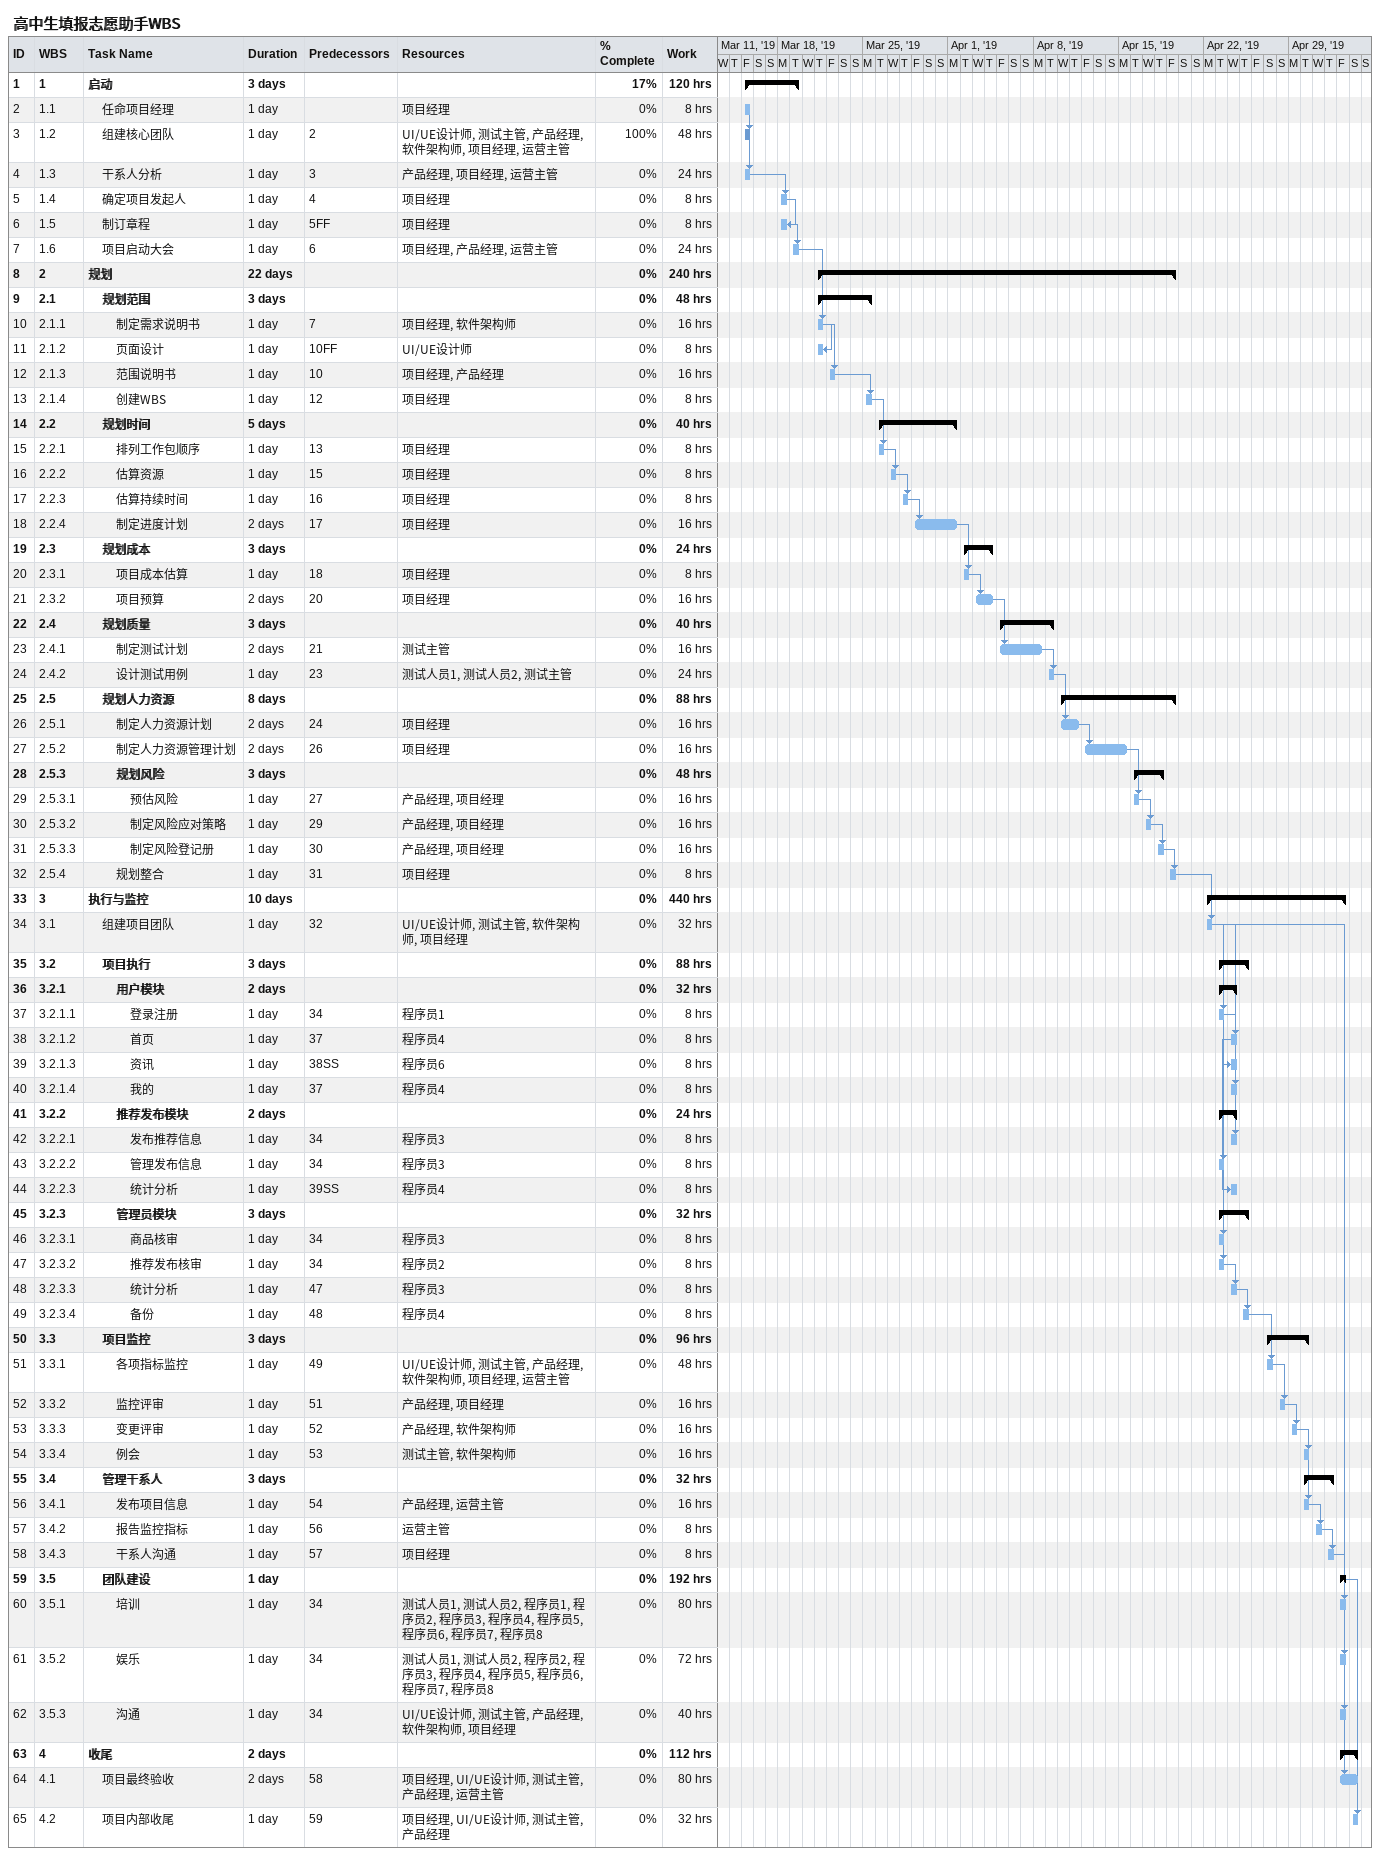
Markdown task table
高中生填报志愿助手WBS

| ID | WBS | Task | Duration | Start | Finish | Predecessors | Resources | % complete | Work (h) |
|---|---|---|---|---|---|---|---|---|---|
| 1 | 1 | **启动** | 3d | 2019-03-15 | 2019-03-19 |  |  | 17 | 120 |
| 2 | 1.1 | 任命项目经理 | 1d | 2019-03-15 | 2019-03-15 |  | 项目经理 | 0 | 8 |
| 3 | 1.2 | 组建核心团队 | 1d | 2019-03-15 | 2019-03-15 | 2 | UI/UE设计师, 测试主管, 产品经理, 软件架构师, 项目经理, 运营主管 | 100 | 48 |
| 4 | 1.3 | 干系人分析 | 1d | 2019-03-15 | 2019-03-15 | 3 | 产品经理, 项目经理, 运营主管 | 0 | 24 |
| 5 | 1.4 | 确定项目发起人 | 1d | 2019-03-18 | 2019-03-18 | 4 | 项目经理 | 0 | 8 |
| 6 | 1.5 | 制订章程 | 1d | 2019-03-18 | 2019-03-18 | 5FF | 项目经理 | 0 | 8 |
| 7 | 1.6 | 项目启动大会 | 1d | 2019-03-19 | 2019-03-19 | 6 | 项目经理, 产品经理, 运营主管 | 0 | 24 |
| 8 | 2 | **规划** | 22d | 2019-03-21 | 2019-04-19 |  |  | 0 | 240 |
| 9 | 2.1 | **规划范围** | 3d | 2019-03-21 | 2019-03-25 |  |  | 0 | 48 |
| 10 | 2.1.1 | 制定需求说明书 | 1d | 2019-03-21 | 2019-03-21 | 7 | 项目经理, 软件架构师 | 0 | 16 |
| 11 | 2.1.2 | 页面设计 | 1d | 2019-03-21 | 2019-03-21 | 10FF | UI/UE设计师 | 0 | 8 |
| 12 | 2.1.3 | 范围说明书 | 1d | 2019-03-22 | 2019-03-22 | 10 | 项目经理, 产品经理 | 0 | 16 |
| 13 | 2.1.4 | 创建WBS | 1d | 2019-03-25 | 2019-03-25 | 12 | 项目经理 | 0 | 8 |
| 14 | 2.2 | **规划时间** | 5d | 2019-03-26 | 2019-04-01 |  |  | 0 | 40 |
| 15 | 2.2.1 | 排列工作包顺序 | 1d | 2019-03-26 | 2019-03-26 | 13 | 项目经理 | 0 | 8 |
| 16 | 2.2.2 | 估算资源 | 1d | 2019-03-27 | 2019-03-27 | 15 | 项目经理 | 0 | 8 |
| 17 | 2.2.3 | 估算持续时间 | 1d | 2019-03-28 | 2019-03-28 | 16 | 项目经理 | 0 | 8 |
| 18 | 2.2.4 | 制定进度计划 | 2d | 2019-03-29 | 2019-04-01 | 17 | 项目经理 | 0 | 16 |
| 19 | 2.3 | **规划成本** | 3d | 2019-04-02 | 2019-04-04 |  |  | 0 | 24 |
| 20 | 2.3.1 | 项目成本估算 | 1d | 2019-04-02 | 2019-04-02 | 18 | 项目经理 | 0 | 8 |
| 21 | 2.3.2 | 项目预算 | 2d | 2019-04-03 | 2019-04-04 | 20 | 项目经理 | 0 | 16 |
| 22 | 2.4 | **规划质量** | 3d | 2019-04-05 | 2019-04-09 |  |  | 0 | 40 |
| 23 | 2.4.1 | 制定测试计划 | 2d | 2019-04-05 | 2019-04-08 | 21 | 测试主管 | 0 | 16 |
| 24 | 2.4.2 | 设计测试用例 | 1d | 2019-04-09 | 2019-04-09 | 23 | 测试人员1, 测试人员2, 测试主管 | 0 | 24 |
| 25 | 2.5 | **规划人力资源** | 8d | 2019-04-10 | 2019-04-19 |  |  | 0 | 88 |
| 26 | 2.5.1 | 制定人力资源计划 | 2d | 2019-04-10 | 2019-04-11 | 24 | 项目经理 | 0 | 16 |
| 27 | 2.5.2 | 制定人力资源管理计划 | 2d | 2019-04-12 | 2019-04-15 | 26 | 项目经理 | 0 | 16 |
| 28 | 2.5.3 | **规划风险** | 3d | 2019-04-16 | 2019-04-18 |  |  | 0 | 48 |
| 29 | 2.5.3.1 | 预估风险 | 1d | 2019-04-16 | 2019-04-16 | 27 | 产品经理, 项目经理 | 0 | 16 |
| 30 | 2.5.3.2 | 制定风险应对策略 | 1d | 2019-04-17 | 2019-04-17 | 29 | 产品经理, 项目经理 | 0 | 16 |
| 31 | 2.5.3.3 | 制定风险登记册 | 1d | 2019-04-18 | 2019-04-18 | 30 | 产品经理, 项目经理 | 0 | 16 |
| 32 | 2.5.4 | 规划整合 | 1d | 2019-04-19 | 2019-04-19 | 31 | 项目经理 | 0 | 8 |
| 33 | 3 | **执行与监控** | 10d | 2019-04-22 | 2019-05-03 |  |  | 0 | 440 |
| 34 | 3.1 | 组建项目团队 | 1d | 2019-04-22 | 2019-04-22 | 32 | UI/UE设计师, 测试主管, 软件架构师, 项目经理 | 0 | 32 |
| 35 | 3.2 | **项目执行** | 3d | 2019-04-23 | 2019-04-25 |  |  | 0 | 88 |
| 36 | 3.2.1 | **用户模块** | 2d | 2019-04-23 | 2019-04-24 |  |  | 0 | 32 |
| 37 | 3.2.1.1 | 登录注册 | 1d | 2019-04-23 | 2019-04-23 | 34 | 程序员1 | 0 | 8 |
| 38 | 3.2.1.2 | 首页 | 1d | 2019-04-24 | 2019-04-24 | 37 | 程序员4 | 0 | 8 |
| 39 | 3.2.1.3 | 资讯 | 1d | 2019-04-24 | 2019-04-24 | 38SS | 程序员6 | 0 | 8 |
| 40 | 3.2.1.4 | 我的 | 1d | 2019-04-24 | 2019-04-24 | 37 | 程序员4 | 0 | 8 |
| 41 | 3.2.2 | **推荐发布模块** | 2d | 2019-04-23 | 2019-04-24 |  |  | 0 | 24 |
| 42 | 3.2.2.1 | 发布推荐信息 | 1d | 2019-04-24 | 2019-04-24 | 34 | 程序员3 | 0 | 8 |
| 43 | 3.2.2.2 | 管理发布信息 | 1d | 2019-04-23 | 2019-04-23 | 34 | 程序员3 | 0 | 8 |
| 44 | 3.2.2.3 | 统计分析 | 1d | 2019-04-24 | 2019-04-24 | 39SS | 程序员4 | 0 | 8 |
| 45 | 3.2.3 | **管理员模块** | 3d | 2019-04-23 | 2019-04-25 |  |  | 0 | 32 |
| 46 | 3.2.3.1 | 商品核审 | 1d | 2019-04-23 | 2019-04-23 | 34 | 程序员3 | 0 | 8 |
| 47 | 3.2.3.2 | 推荐发布核审 | 1d | 2019-04-23 | 2019-04-23 | 34 | 程序员2 | 0 | 8 |
| 48 | 3.2.3.3 | 统计分析 | 1d | 2019-04-24 | 2019-04-24 | 47 | 程序员3 | 0 | 8 |
| 49 | 3.2.3.4 | 备份 | 1d | 2019-04-25 | 2019-04-25 | 48 | 程序员4 | 0 | 8 |
| 50 | 3.3 | **项目监控** | 3d | 2019-04-27 | 2019-04-30 |  |  | 0 | 96 |
| 51 | 3.3.1 | 各项指标监控 | 1d | 2019-04-27 | 2019-04-27 | 49 | UI/UE设计师, 测试主管, 产品经理, 软件架构师, 项目经理, 运营主管 | 0 | 48 |
| 52 | 3.3.2 | 监控评审 | 1d | 2019-04-28 | 2019-04-28 | 51 | 产品经理, 项目经理 | 0 | 16 |
| 53 | 3.3.3 | 变更评审 | 1d | 2019-04-29 | 2019-04-29 | 52 | 产品经理, 软件架构师 | 0 | 16 |
| 54 | 3.3.4 | 例会 | 1d | 2019-04-30 | 2019-04-30 | 53 | 测试主管, 软件架构师 | 0 | 16 |
| 55 | 3.4 | **管理干系人** | 3d | 2019-04-30 | 2019-05-02 |  |  | 0 | 32 |
| 56 | 3.4.1 | 发布项目信息 | 1d | 2019-04-30 | 2019-04-30 | 54 | 产品经理, 运营主管 | 0 | 16 |
| 57 | 3.4.2 | 报告监控指标 | 1d | 2019-05-01 | 2019-05-01 | 56 | 运营主管 | 0 | 8 |
| 58 | 3.4.3 | 干系人沟通 | 1d | 2019-05-02 | 2019-05-02 | 57 | 项目经理 | 0 | 8 |
| 59 | 3.5 | **团队建设** | 1d | 2019-05-03 | 2019-05-03 |  |  | 0 | 192 |
| 60 | 3.5.1 | 培训 | 1d | 2019-05-03 | 2019-05-03 | 34 | 测试人员1, 测试人员2, 程序员1, 程序员2, 程序员3, 程序员4, 程序员5, 程序员6, 程序员7, 程序员8 | 0 | 80 |
| 61 | 3.5.2 | 娱乐 | 1d | 2019-05-03 | 2019-05-03 | 34 | 测试人员1, 测试人员2, 程序员2, 程序员3, 程序员4, 程序员5, 程序员6, 程序员7, 程序员8 | 0 | 72 |
| 62 | 3.5.3 | 沟通 | 1d | 2019-05-03 | 2019-05-03 | 34 | UI/UE设计师, 测试主管, 产品经理, 软件架构师, 项目经理 | 0 | 40 |
| 63 | 4 | **收尾** | 2d | 2019-05-03 | 2019-05-04 |  |  | 0 | 112 |
| 64 | 4.1 | 项目最终验收 | 2d | 2019-05-03 | 2019-05-04 | 58 | 项目经理, UI/UE设计师, 测试主管, 产品经理, 运营主管 | 0 | 80 |
| 65 | 4.2 | 项目内部收尾 | 1d | 2019-05-04 | 2019-05-04 | 59 | 项目经理, UI/UE设计师, 测试主管, 产品经理 | 0 | 32 |
